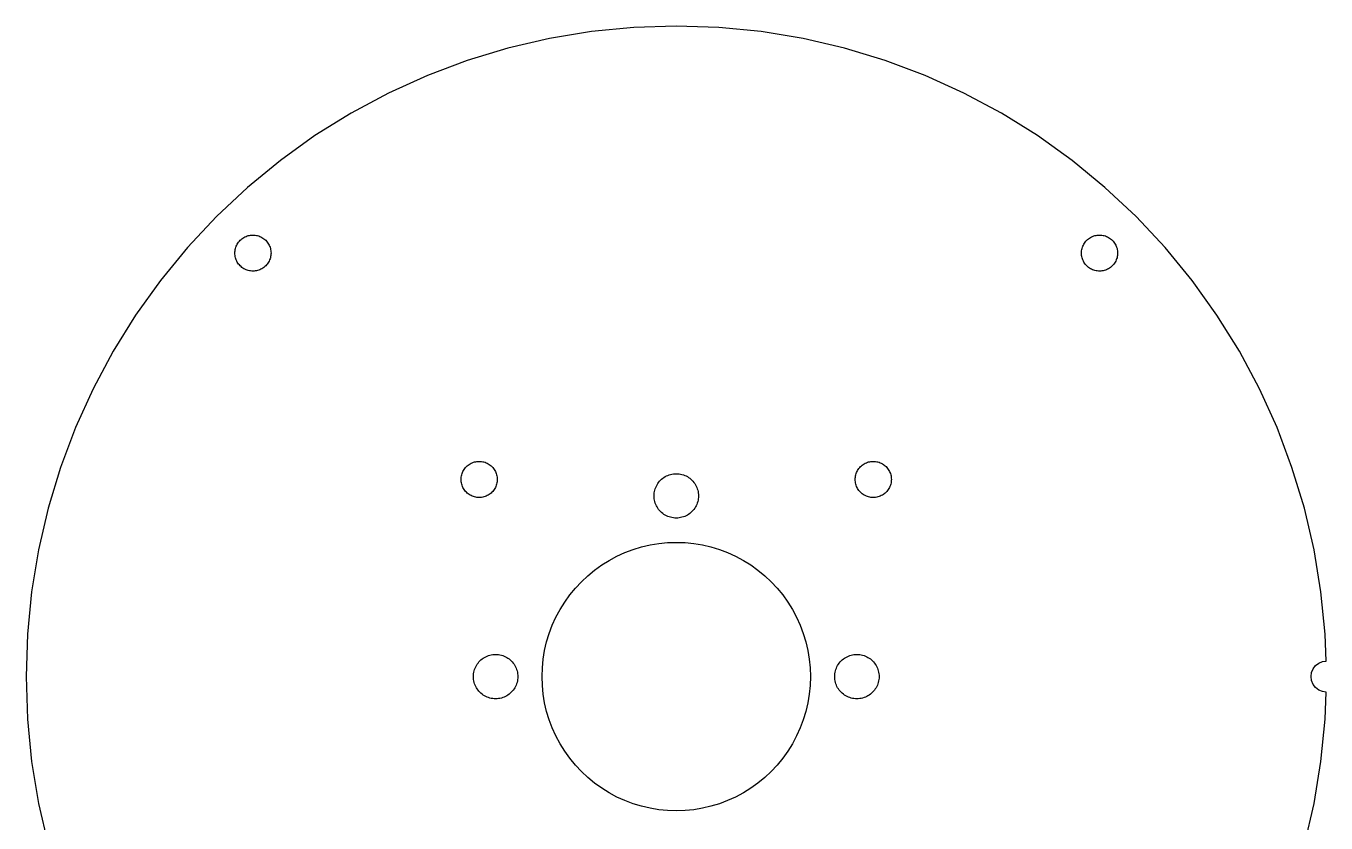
# Model space of a CAD drawing. Header units: metres. Extents: x -63 to 63, y -63 to 63.
# Drawn here: x -63 to 63, y -14.2 to 63 of the extents above; entities that cross this region are included whole.
import ezdxf

# ---------------------------------------------------------------- set-up
doc = ezdxf.new("R2010")
doc.units = ezdxf.units.M

msp = doc.modelspace()

# ---------------------------------------------------------------- linework, layer by layer
for p, q in [((0, 63), (-4.12039, 62.8651)), ((4.12039, 62.8651), (0, 63)), ((-12.2907, 61.7895), (-16.3056, 60.8533)), ((-8.22314, 62.461), (-12.2907, 61.7895)), ((-4.12039, 62.8651), (-8.22314, 62.461)), ((8.22314, 62.461), (4.12039, 62.8651)), ((12.2907, 61.7895), (8.22314, 62.461)), ((16.3056, 60.8533), (12.2907, 61.7895)), ((-16.3056, 60.8533), (-20.2507, 59.6566)), ((20.2507, 59.6566), (16.3056, 60.8533)), ((-20.2507, 59.6566), (-24.1091, 58.2044)), ((24.1091, 58.2044), (20.2507, 59.6566)), ((-24.1091, 58.2044), (-27.8642, 56.503)), ((27.8642, 56.503), (24.1091, 58.2044)), ((-27.8642, 56.503), (-31.5, 54.5596)), ((31.5, 54.5596), (27.8642, 56.503)), ((-31.5, 54.5596), (-35.0009, 52.3826)), ((35.0009, 52.3826), (31.5, 54.5596)), ((-35.0009, 52.3826), (-38.352, 49.9812)), ((38.352, 49.9812), (35.0009, 52.3826)), ((-38.352, 49.9812), (-41.5388, 47.3659)), ((41.5388, 47.3659), (38.352, 49.9812)), ((-41.5388, 47.3659), (-44.5477, 44.5477)), ((44.5477, 44.5477), (41.5388, 47.3659)), ((-44.5477, 44.5477), (-47.3659, 41.5388)), ((47.3659, 41.5388), (44.5477, 44.5477)), ((-42.7026, 41.4651), (-42.6693, 41.5747)), ((-42.6693, 41.5747), (-42.629, 41.6819)), ((-42.629, 41.6819), (-42.5817, 41.7862)), ((-42.5817, 41.7862), (-42.5277, 41.8872)), ((-42.5277, 41.8872), (-42.4673, 41.9844)), ((-42.4673, 41.9844), (-42.4006, 42.0775)), ((-42.4006, 42.0775), (-42.3279, 42.166)), ((-42.3279, 42.166), (-42.2496, 42.2496)), ((-42.2496, 42.2496), (-42.166, 42.3279)), ((-42.166, 42.3279), (-42.0775, 42.4006)), ((-42.0775, 42.4006), (-41.9844, 42.4673)), ((-41.9844, 42.4673), (-41.8872, 42.5277)), ((-41.8872, 42.5277), (-41.7862, 42.5817)), ((-41.7862, 42.5817), (-41.6819, 42.629)), ((-41.6819, 42.629), (-41.5747, 42.6693)), ((-41.5747, 42.6693), (-41.4651, 42.7026)), ((-41.4651, 42.7026), (-41.3536, 42.7286)), ((-41.3536, 42.7286), (-41.2406, 42.7472)), ((-41.2406, 42.7472), (-41.1266, 42.7584)), ((-41.1266, 42.7584), (-41.0122, 42.7622)), ((-41.0122, 42.7622), (-40.8977, 42.7584)), ((-40.8977, 42.7584), (-40.7838, 42.7472)), ((-40.7838, 42.7472), (-40.6708, 42.7286)), ((-40.6708, 42.7286), (-40.5592, 42.7026)), ((-40.5592, 42.7026), (-40.4497, 42.6693)), ((-40.4497, 42.6693), (-40.3425, 42.629)), ((-40.3425, 42.629), (-40.2382, 42.5817)), ((-40.2382, 42.5817), (-40.1372, 42.5277)), ((-40.1372, 42.5277), (-40.0399, 42.4673)), ((-40.0399, 42.4673), (-39.9469, 42.4006)), ((-39.9469, 42.4006), (-39.8583, 42.3279)), ((-39.8583, 42.3279), (-39.7747, 42.2496)), ((-39.7747, 42.2496), (-39.6965, 42.166)), ((-39.6965, 42.166), (-39.6238, 42.0775)), ((-39.6238, 42.0775), (-39.5571, 41.9844)), ((-39.5571, 41.9844), (-39.4966, 41.8872)), ((-39.4966, 41.8872), (-39.4427, 41.7862)), ((-39.4427, 41.7862), (-39.3954, 41.6819)), ((-39.3954, 41.6819), (-39.3551, 41.5747)), ((-39.3551, 41.5747), (-39.3218, 41.4651)), ((39.3218, 41.4651), (39.3551, 41.5747)), ((39.3551, 41.5747), (39.3954, 41.6819)), ((39.3954, 41.6819), (39.4427, 41.7862)), ((39.4427, 41.7862), (39.4966, 41.8872)), ((39.4966, 41.8872), (39.5571, 41.9844)), ((39.5571, 41.9844), (39.6238, 42.0775)), ((39.6238, 42.0775), (39.6965, 42.166)), ((39.6965, 42.166), (39.7747, 42.2496)), ((39.7747, 42.2496), (39.8583, 42.3279)), ((39.8583, 42.3279), (39.9469, 42.4006)), ((39.9469, 42.4006), (40.0399, 42.4673)), ((40.0399, 42.4673), (40.1372, 42.5277)), ((40.1372, 42.5277), (40.2382, 42.5817)), ((40.2382, 42.5817), (40.3425, 42.629)), ((40.3425, 42.629), (40.4497, 42.6693)), ((40.4497, 42.6693), (40.5592, 42.7026)), ((40.5592, 42.7026), (40.6708, 42.7286)), ((40.6708, 42.7286), (40.7838, 42.7472)), ((40.7838, 42.7472), (40.8977, 42.7584)), ((40.8977, 42.7584), (41.0122, 42.7622)), ((41.0122, 42.7622), (41.1266, 42.7584)), ((41.1266, 42.7584), (41.2406, 42.7472)), ((41.2406, 42.7472), (41.3536, 42.7286)), ((41.3536, 42.7286), (41.4651, 42.7026)), ((41.4651, 42.7026), (41.5747, 42.6693)), ((41.5747, 42.6693), (41.6819, 42.629)), ((41.6819, 42.629), (41.7862, 42.5817)), ((41.7862, 42.5817), (41.8872, 42.5277)), ((41.8872, 42.5277), (41.9844, 42.4673)), ((41.9844, 42.4673), (42.0775, 42.4006)), ((42.0775, 42.4006), (42.166, 42.3279)), ((42.166, 42.3279), (42.2496, 42.2496)), ((42.2496, 42.2496), (42.3279, 42.166)), ((42.3279, 42.166), (42.4006, 42.0775)), ((42.4006, 42.0775), (42.4673, 41.9844)), ((42.4673, 41.9844), (42.5277, 41.8872)), ((42.5277, 41.8872), (42.5817, 41.7862)), ((42.5817, 41.7862), (42.629, 41.6819)), ((42.629, 41.6819), (42.6693, 41.5747)), ((42.6693, 41.5747), (42.7026, 41.4651)), ((-47.3659, 41.5388), (-49.9812, 38.352)), ((-42.7622, 41.0122), (-42.7584, 41.1266)), ((-42.7584, 40.8977), (-42.7622, 41.0122)), ((-42.7584, 41.1266), (-42.7472, 41.2406)), ((-42.7472, 40.7838), (-42.7584, 40.8977)), ((-42.7472, 41.2406), (-42.7286, 41.3536)), ((-42.7286, 40.6708), (-42.7472, 40.7838)), ((-42.7286, 41.3536), (-42.7026, 41.4651)), ((-42.7026, 40.5592), (-42.7286, 40.6708)), ((-42.6693, 40.4497), (-42.7026, 40.5592)), ((-42.629, 40.3425), (-42.6693, 40.4497)), ((-42.5817, 40.2382), (-42.629, 40.3425)), ((-39.3954, 40.3425), (-39.4427, 40.2382)), ((-39.3551, 40.4497), (-39.3954, 40.3425)), ((-39.3218, 40.5592), (-39.3551, 40.4497)), ((-39.3218, 41.4651), (-39.2958, 41.3536)), ((-39.2958, 40.6708), (-39.3218, 40.5592)), ((-39.2958, 41.3536), (-39.2772, 41.2406)), ((-39.2772, 40.7838), (-39.2958, 40.6708)), ((-39.2772, 41.2406), (-39.2659, 41.1266)), ((-39.2659, 40.8977), (-39.2772, 40.7838)), ((-39.2659, 41.1266), (-39.2622, 41.0122)), ((-39.2622, 41.0122), (-39.2659, 40.8977)), ((39.2622, 41.0122), (39.2659, 41.1266)), ((39.2659, 40.8977), (39.2622, 41.0122)), ((39.2659, 41.1266), (39.2772, 41.2406)), ((39.2772, 40.7838), (39.2659, 40.8977)), ((39.2772, 41.2406), (39.2958, 41.3536)), ((39.2958, 40.6708), (39.2772, 40.7838)), ((39.2958, 41.3536), (39.3218, 41.4651)), ((39.3218, 40.5592), (39.2958, 40.6708)), ((39.3551, 40.4497), (39.3218, 40.5592)), ((39.3954, 40.3425), (39.3551, 40.4497)), ((39.4427, 40.2382), (39.3954, 40.3425)), ((42.629, 40.3425), (42.5817, 40.2382)), ((42.6693, 40.4497), (42.629, 40.3425)), ((42.7026, 40.5592), (42.6693, 40.4497)), ((42.7026, 41.4651), (42.7286, 41.3536)), ((42.7286, 40.6708), (42.7026, 40.5592)), ((42.7286, 41.3536), (42.7472, 41.2406)), ((42.7472, 40.7838), (42.7286, 40.6708)), ((42.7472, 41.2406), (42.7584, 41.1266)), ((42.7584, 40.8977), (42.7472, 40.7838)), ((42.7584, 41.1266), (42.7622, 41.0122)), ((42.7622, 41.0122), (42.7584, 40.8977)), ((49.9812, 38.352), (47.3659, 41.5388)), ((-42.5277, 40.1372), (-42.5817, 40.2382)), ((-42.4673, 40.0399), (-42.5277, 40.1372)), ((-42.4006, 39.9469), (-42.4673, 40.0399)), ((-42.3279, 39.8583), (-42.4006, 39.9469)), ((-42.2496, 39.7747), (-42.3279, 39.8583)), ((-42.166, 39.6965), (-42.2496, 39.7747)), ((-42.0775, 39.6238), (-42.166, 39.6965)), ((-41.9844, 39.5571), (-42.0775, 39.6238)), ((-41.8872, 39.4966), (-41.9844, 39.5571)), ((-41.7862, 39.4427), (-41.8872, 39.4966)), ((-41.6819, 39.3954), (-41.7862, 39.4427)), ((-41.5747, 39.3551), (-41.6819, 39.3954)), ((-41.4651, 39.3218), (-41.5747, 39.3551)), ((-41.3536, 39.2958), (-41.4651, 39.3218)), ((-41.2406, 39.2772), (-41.3536, 39.2958)), ((-41.1266, 39.2659), (-41.2406, 39.2772)), ((-41.0122, 39.2622), (-41.1266, 39.2659)), ((-40.8977, 39.2659), (-41.0122, 39.2622)), ((-40.7838, 39.2772), (-40.8977, 39.2659)), ((-40.6708, 39.2958), (-40.7838, 39.2772)), ((-40.5592, 39.3218), (-40.6708, 39.2958)), ((-40.4497, 39.3551), (-40.5592, 39.3218)), ((-40.3425, 39.3954), (-40.4497, 39.3551)), ((-40.2382, 39.4427), (-40.3425, 39.3954)), ((-40.1372, 39.4966), (-40.2382, 39.4427)), ((-40.0399, 39.5571), (-40.1372, 39.4966)), ((-39.9469, 39.6238), (-40.0399, 39.5571)), ((-39.8583, 39.6965), (-39.9469, 39.6238)), ((-39.7747, 39.7747), (-39.8583, 39.6965)), ((-39.6965, 39.8583), (-39.7747, 39.7747)), ((-39.6238, 39.9469), (-39.6965, 39.8583)), ((-39.5571, 40.0399), (-39.6238, 39.9469)), ((-39.4966, 40.1372), (-39.5571, 40.0399)), ((-39.4427, 40.2382), (-39.4966, 40.1372)), ((39.4966, 40.1372), (39.4427, 40.2382)), ((39.5571, 40.0399), (39.4966, 40.1372)), ((39.6238, 39.9469), (39.5571, 40.0399)), ((39.6965, 39.8583), (39.6238, 39.9469)), ((39.7747, 39.7747), (39.6965, 39.8583)), ((39.8583, 39.6965), (39.7747, 39.7747)), ((39.9469, 39.6238), (39.8583, 39.6965)), ((40.0399, 39.5571), (39.9469, 39.6238)), ((40.1372, 39.4966), (40.0399, 39.5571)), ((40.2382, 39.4427), (40.1372, 39.4966)), ((40.3425, 39.3954), (40.2382, 39.4427)), ((40.4497, 39.3551), (40.3425, 39.3954)), ((40.5592, 39.3218), (40.4497, 39.3551)), ((40.6708, 39.2958), (40.5592, 39.3218)), ((40.7838, 39.2772), (40.6708, 39.2958)), ((40.8977, 39.2659), (40.7838, 39.2772)), ((41.0122, 39.2622), (40.8977, 39.2659)), ((41.1266, 39.2659), (41.0122, 39.2622)), ((41.2406, 39.2772), (41.1266, 39.2659)), ((41.3536, 39.2958), (41.2406, 39.2772)), ((41.4651, 39.3218), (41.3536, 39.2958)), ((41.5747, 39.3551), (41.4651, 39.3218)), ((41.6819, 39.3954), (41.5747, 39.3551)), ((41.7862, 39.4427), (41.6819, 39.3954)), ((41.8872, 39.4966), (41.7862, 39.4427)), ((41.9844, 39.5571), (41.8872, 39.4966)), ((42.0775, 39.6238), (41.9844, 39.5571)), ((42.166, 39.6965), (42.0775, 39.6238)), ((42.2496, 39.7747), (42.166, 39.6965)), ((42.3279, 39.8583), (42.2496, 39.7747)), ((42.4006, 39.9469), (42.3279, 39.8583)), ((42.4673, 40.0399), (42.4006, 39.9469)), ((42.5277, 40.1372), (42.4673, 40.0399)), ((42.5817, 40.2382), (42.5277, 40.1372)), ((-49.9812, 38.352), (-52.3826, 35.0009)), ((52.3826, 35.0009), (49.9812, 38.352)), ((-52.3826, 35.0009), (-54.5596, 31.5)), ((54.5596, 31.5), (52.3826, 35.0009)), ((-54.5596, 31.5), (-56.503, 27.8642)), ((56.503, 27.8642), (54.5596, 31.5)), ((-56.503, 27.8642), (-58.2044, 24.1091)), ((58.2044, 24.1091), (56.503, 27.8642)), ((-58.2044, 24.1091), (-59.6566, 20.2507)), ((59.6566, 20.2507), (58.2044, 24.1091)), ((-59.6566, 20.2507), (-60.8533, 16.3056)), ((-20.547, 20.0641), (-20.4802, 20.1572)), ((-20.4802, 20.1572), (-20.4076, 20.2457)), ((-20.4076, 20.2457), (-20.3293, 20.3293)), ((-20.3293, 20.3293), (-20.2457, 20.4076)), ((-20.2457, 20.4076), (-20.1572, 20.4802)), ((-20.1572, 20.4802), (-20.0641, 20.547)), ((-20.0641, 20.547), (-19.9669, 20.6074)), ((-19.9669, 20.6074), (-19.8659, 20.6614)), ((-19.8659, 20.6614), (-19.7616, 20.7087)), ((-19.7616, 20.7087), (-19.6544, 20.749)), ((-19.6544, 20.749), (-19.5448, 20.7822)), ((-19.5448, 20.7822), (-19.4333, 20.8082)), ((-19.4333, 20.8082), (-19.3203, 20.8269)), ((-19.3203, 20.8269), (-19.2063, 20.8381)), ((-19.2063, 20.8381), (-19.0919, 20.8419)), ((-19.0919, 20.8419), (-18.9774, 20.8381)), ((-18.9774, 20.8381), (-18.8634, 20.8269)), ((-18.8634, 20.8269), (-18.7505, 20.8082)), ((-18.7505, 20.8082), (-18.6389, 20.7822)), ((-18.6389, 20.7822), (-18.5294, 20.749)), ((-18.5294, 20.749), (-18.4222, 20.7087)), ((-18.4222, 20.7087), (-18.3179, 20.6614)), ((-18.3179, 20.6614), (-18.2169, 20.6074)), ((-18.2169, 20.6074), (-18.1196, 20.547)), ((-18.1196, 20.547), (-18.0266, 20.4802)), ((-18.0266, 20.4802), (-17.938, 20.4076)), ((-17.938, 20.4076), (-17.8544, 20.3293)), ((-17.8544, 20.3293), (-17.7762, 20.2457)), ((-17.7762, 20.2457), (-17.7035, 20.1572)), ((-17.7035, 20.1572), (-17.6368, 20.0641)), ((17.6368, 20.0641), (17.7035, 20.1572)), ((17.7035, 20.1572), (17.7762, 20.2457)), ((17.7762, 20.2457), (17.8544, 20.3293)), ((17.8544, 20.3293), (17.938, 20.4076)), ((17.938, 20.4076), (18.0266, 20.4802)), ((18.0266, 20.4802), (18.1196, 20.547)), ((18.1196, 20.547), (18.2169, 20.6074)), ((18.2169, 20.6074), (18.3179, 20.6614)), ((18.3179, 20.6614), (18.4222, 20.7087)), ((18.4222, 20.7087), (18.5294, 20.749)), ((18.5294, 20.749), (18.6389, 20.7822)), ((18.6389, 20.7822), (18.7505, 20.8082)), ((18.7505, 20.8082), (18.8634, 20.8269)), ((18.8634, 20.8269), (18.9774, 20.8381)), ((18.9774, 20.8381), (19.0919, 20.8419)), ((19.0919, 20.8419), (19.2063, 20.8381)), ((19.2063, 20.8381), (19.3203, 20.8269)), ((19.3203, 20.8269), (19.4333, 20.8082)), ((19.4333, 20.8082), (19.5448, 20.7822)), ((19.5448, 20.7822), (19.6544, 20.749)), ((19.6544, 20.749), (19.7616, 20.7087)), ((19.7616, 20.7087), (19.8659, 20.6614)), ((19.8659, 20.6614), (19.9669, 20.6074)), ((19.9669, 20.6074), (20.0641, 20.547)), ((20.0641, 20.547), (20.1572, 20.4802)), ((20.1572, 20.4802), (20.2457, 20.4076)), ((20.2457, 20.4076), (20.3293, 20.3293)), ((20.3293, 20.3293), (20.4076, 20.2457)), ((20.4076, 20.2457), (20.4802, 20.1572)), ((20.4802, 20.1572), (20.547, 20.0641)), ((60.8533, 16.3056), (59.6566, 20.2507)), ((-20.8419, 19.0919), (-20.8381, 19.2063)), ((-20.8381, 18.9774), (-20.8419, 19.0919)), ((-20.8381, 19.2063), (-20.8269, 19.3203)), ((-20.8269, 18.8634), (-20.8381, 18.9774)), ((-20.8269, 19.3203), (-20.8082, 19.4333)), ((-20.8082, 19.4333), (-20.7822, 19.5448)), ((-20.7822, 19.5448), (-20.749, 19.6544)), ((-20.749, 19.6544), (-20.7087, 19.7616)), ((-20.7087, 19.7616), (-20.6614, 19.8659)), ((-20.6614, 19.8659), (-20.6074, 19.9669)), ((-20.6074, 19.9669), (-20.547, 20.0641)), ((-17.6368, 20.0641), (-17.5763, 19.9669)), ((-17.5763, 19.9669), (-17.5224, 19.8659)), ((-17.5224, 19.8659), (-17.4751, 19.7616)), ((-17.4751, 19.7616), (-17.4348, 19.6544)), ((-17.4348, 19.6544), (-17.4015, 19.5448)), ((-17.4015, 19.5448), (-17.3755, 19.4333)), ((-17.3755, 19.4333), (-17.3568, 19.3203)), ((-17.3568, 19.3203), (-17.3456, 19.2063)), ((-17.3456, 18.9774), (-17.3568, 18.8634)), ((-17.3456, 19.2063), (-17.3419, 19.0919)), ((-17.3419, 19.0919), (-17.3456, 18.9774)), ((-1.7057, 18.8088), (-1.61646, 18.9176)), ((-1.61646, 18.9176), (-1.52028, 19.0203)), ((-1.52028, 19.0203), (-1.41759, 19.1165)), ((-1.41759, 19.1165), (-1.30882, 19.2057)), ((-1.30882, 19.2057), (-1.19447, 19.2877)), ((-1.19447, 19.2877), (-1.075, 19.362)), ((-1.075, 19.362), (-0.950912, 19.4283)), ((-0.950912, 19.4283), (-0.822769, 19.4863)), ((-0.822769, 19.4863), (-0.691086, 19.5359)), ((-0.691086, 19.5359), (-0.556458, 19.5767)), ((-0.556458, 19.5767), (-0.419434, 19.6087)), ((-0.419434, 19.6087), (-0.280624, 19.6316)), ((-0.280624, 19.6316), (-0.14061, 19.6454)), ((-0.14061, 19.6454), (0, 19.65)), ((0, 19.65), (0.14061, 19.6454)), ((0.14061, 19.6454), (0.280624, 19.6316)), ((0.280624, 19.6316), (0.419434, 19.6087)), ((0.419434, 19.6087), (0.556458, 19.5767)), ((0.556458, 19.5767), (0.691086, 19.5359)), ((0.691086, 19.5359), (0.822769, 19.4863)), ((0.822769, 19.4863), (0.950912, 19.4283)), ((0.950912, 19.4283), (1.075, 19.362)), ((1.075, 19.362), (1.19447, 19.2877)), ((1.19447, 19.2877), (1.30882, 19.2057)), ((1.30882, 19.2057), (1.41759, 19.1165)), ((1.41759, 19.1165), (1.52028, 19.0203)), ((1.52028, 19.0203), (1.61646, 18.9176)), ((1.61646, 18.9176), (1.7057, 18.8088)), ((17.3419, 19.0919), (17.3456, 19.2063)), ((17.3456, 18.9774), (17.3419, 19.0919)), ((17.3456, 19.2063), (17.3568, 19.3203)), ((17.3568, 18.8634), (17.3456, 18.9774)), ((17.3568, 19.3203), (17.3755, 19.4333)), ((17.3755, 19.4333), (17.4015, 19.5448)), ((17.4015, 19.5448), (17.4348, 19.6544)), ((17.4348, 19.6544), (17.4751, 19.7616)), ((17.4751, 19.7616), (17.5224, 19.8659)), ((17.5224, 19.8659), (17.5763, 19.9669)), ((17.5763, 19.9669), (17.6368, 20.0641)), ((20.547, 20.0641), (20.6074, 19.9669)), ((20.6074, 19.9669), (20.6614, 19.8659)), ((20.6614, 19.8659), (20.7087, 19.7616)), ((20.7087, 19.7616), (20.749, 19.6544)), ((20.749, 19.6544), (20.7822, 19.5448)), ((20.7822, 19.5448), (20.8082, 19.4333)), ((20.8082, 19.4333), (20.8269, 19.3203)), ((20.8269, 19.3203), (20.8381, 19.2063)), ((20.8381, 18.9774), (20.8269, 18.8634)), ((20.8381, 19.2063), (20.8419, 19.0919)), ((20.8419, 19.0919), (20.8381, 18.9774)), ((-20.8082, 18.7505), (-20.8269, 18.8634)), ((-20.7822, 18.6389), (-20.8082, 18.7505)), ((-20.749, 18.5294), (-20.7822, 18.6389)), ((-20.7087, 18.4222), (-20.749, 18.5294)), ((-20.6614, 18.3179), (-20.7087, 18.4222)), ((-20.6074, 18.2169), (-20.6614, 18.3179)), ((-20.547, 18.1196), (-20.6074, 18.2169)), ((-20.4802, 18.0266), (-20.547, 18.1196)), ((-20.4076, 17.938), (-20.4802, 18.0266)), ((-20.3293, 17.8544), (-20.4076, 17.938)), ((-20.2457, 17.7762), (-20.3293, 17.8544)), ((-20.1572, 17.7035), (-20.2457, 17.7762)), ((-20.0641, 17.6368), (-20.1572, 17.7035)), ((-19.9669, 17.5763), (-20.0641, 17.6368)), ((-18.1196, 17.6368), (-18.2169, 17.5763)), ((-18.0266, 17.7035), (-18.1196, 17.6368)), ((-17.938, 17.7762), (-18.0266, 17.7035)), ((-17.8544, 17.8544), (-17.938, 17.7762)), ((-17.7762, 17.938), (-17.8544, 17.8544)), ((-17.7035, 18.0266), (-17.7762, 17.938)), ((-17.6368, 18.1196), (-17.7035, 18.0266)), ((-17.5763, 18.2169), (-17.6368, 18.1196)), ((-17.5224, 18.3179), (-17.5763, 18.2169)), ((-17.4751, 18.4222), (-17.5224, 18.3179)), ((-17.4348, 18.5294), (-17.4751, 18.4222)), ((-17.4015, 18.6389), (-17.4348, 18.5294)), ((-17.3755, 18.7505), (-17.4015, 18.6389)), ((-17.3568, 18.8634), (-17.3755, 18.7505)), ((-2.14999, 17.5), (-2.14539, 17.6406)), ((-2.14539, 17.6406), (-2.13159, 17.7806)), ((-2.13159, 17.7806), (-2.10867, 17.9194)), ((-2.10867, 17.9194), (-2.07674, 18.0565)), ((-2.07674, 18.0565), (-2.03589, 18.1911)), ((-2.03589, 18.1911), (-1.98633, 18.3228)), ((-1.98633, 18.3228), (-1.92827, 18.4509)), ((-1.92827, 18.4509), (-1.86195, 18.575)), ((-1.86195, 18.575), (-1.78766, 18.6945)), ((-1.78766, 18.6945), (-1.7057, 18.8088)), ((1.7057, 18.8088), (1.78766, 18.6945)), ((1.78766, 18.6945), (1.86195, 18.575)), ((1.86195, 18.575), (1.92827, 18.4509)), ((1.92827, 18.4509), (1.98633, 18.3228)), ((1.98633, 18.3228), (2.03589, 18.1911)), ((2.03589, 18.1911), (2.07674, 18.0565)), ((2.07674, 18.0565), (2.10867, 17.9194)), ((2.10867, 17.9194), (2.13159, 17.7806)), ((2.13159, 17.7806), (2.14539, 17.6406)), ((2.14539, 17.6406), (2.14999, 17.5)), ((17.3755, 18.7505), (17.3568, 18.8634)), ((17.4015, 18.6389), (17.3755, 18.7505)), ((17.4348, 18.5294), (17.4015, 18.6389)), ((17.4751, 18.4222), (17.4348, 18.5294)), ((17.5224, 18.3179), (17.4751, 18.4222)), ((17.5763, 18.2169), (17.5224, 18.3179)), ((17.6368, 18.1196), (17.5763, 18.2169)), ((17.7035, 18.0266), (17.6368, 18.1196)), ((17.7762, 17.938), (17.7035, 18.0266)), ((17.8544, 17.8544), (17.7762, 17.938)), ((17.938, 17.7762), (17.8544, 17.8544)), ((18.0266, 17.7035), (17.938, 17.7762)), ((18.1196, 17.6368), (18.0266, 17.7035)), ((18.2169, 17.5763), (18.1196, 17.6368)), ((20.0641, 17.6368), (19.9669, 17.5763)), ((20.1572, 17.7035), (20.0641, 17.6368)), ((20.2457, 17.7762), (20.1572, 17.7035)), ((20.3293, 17.8544), (20.2457, 17.7762)), ((20.4076, 17.938), (20.3293, 17.8544)), ((20.4802, 18.0266), (20.4076, 17.938)), ((20.547, 18.1196), (20.4802, 18.0266)), ((20.6074, 18.2169), (20.547, 18.1196)), ((20.6614, 18.3179), (20.6074, 18.2169)), ((20.7087, 18.4222), (20.6614, 18.3179)), ((20.749, 18.5294), (20.7087, 18.4222)), ((20.7822, 18.6389), (20.749, 18.5294)), ((20.8082, 18.7505), (20.7822, 18.6389)), ((20.8269, 18.8634), (20.8082, 18.7505)), ((-19.8659, 17.5224), (-19.9669, 17.5763)), ((-19.7616, 17.4751), (-19.8659, 17.5224)), ((-19.6544, 17.4348), (-19.7616, 17.4751)), ((-19.5448, 17.4015), (-19.6544, 17.4348)), ((-19.4333, 17.3755), (-19.5448, 17.4015)), ((-19.3203, 17.3568), (-19.4333, 17.3755)), ((-19.2063, 17.3456), (-19.3203, 17.3568)), ((-19.0919, 17.3419), (-19.2063, 17.3456)), ((-18.9774, 17.3456), (-19.0919, 17.3419)), ((-18.8634, 17.3568), (-18.9774, 17.3456)), ((-18.7505, 17.3755), (-18.8634, 17.3568)), ((-18.6389, 17.4015), (-18.7505, 17.3755)), ((-18.5294, 17.4348), (-18.6389, 17.4015)), ((-18.4222, 17.4751), (-18.5294, 17.4348)), ((-18.3179, 17.5224), (-18.4222, 17.4751)), ((-18.2169, 17.5763), (-18.3179, 17.5224)), ((-2.14539, 17.3594), (-2.14999, 17.5)), ((-2.13159, 17.2194), (-2.14539, 17.3594)), ((-2.10867, 17.0806), (-2.13159, 17.2194)), ((-2.07674, 16.9435), (-2.10867, 17.0806)), ((-2.03589, 16.8089), (-2.07674, 16.9435)), ((-1.98633, 16.6772), (-2.03589, 16.8089)), ((-1.92827, 16.5491), (-1.98633, 16.6772)), ((-1.86195, 16.425), (-1.92827, 16.5491)), ((-1.78766, 16.3055), (-1.86195, 16.425)), ((1.86195, 16.425), (1.78766, 16.3055)), ((1.92827, 16.5491), (1.86195, 16.425)), ((1.98633, 16.6772), (1.92827, 16.5491)), ((2.03589, 16.8089), (1.98633, 16.6772)), ((2.07674, 16.9435), (2.03589, 16.8089)), ((2.10867, 17.0806), (2.07674, 16.9435)), ((2.13159, 17.2194), (2.10867, 17.0806)), ((2.14539, 17.3594), (2.13159, 17.2194)), ((2.14999, 17.5), (2.14539, 17.3594)), ((18.3179, 17.5224), (18.2169, 17.5763)), ((18.4222, 17.4751), (18.3179, 17.5224)), ((18.5294, 17.4348), (18.4222, 17.4751)), ((18.6389, 17.4015), (18.5294, 17.4348)), ((18.7505, 17.3755), (18.6389, 17.4015)), ((18.8634, 17.3568), (18.7505, 17.3755)), ((18.9774, 17.3456), (18.8634, 17.3568)), ((19.0919, 17.3419), (18.9774, 17.3456)), ((19.2063, 17.3456), (19.0919, 17.3419)), ((19.3203, 17.3568), (19.2063, 17.3456)), ((19.4333, 17.3755), (19.3203, 17.3568)), ((19.5448, 17.4015), (19.4333, 17.3755)), ((19.6544, 17.4348), (19.5448, 17.4015)), ((19.7616, 17.4751), (19.6544, 17.4348)), ((19.8659, 17.5224), (19.7616, 17.4751)), ((19.9669, 17.5763), (19.8659, 17.5224)), ((-60.8533, 16.3056), (-61.7895, 12.2907)), ((-1.7057, 16.1912), (-1.78766, 16.3055)), ((-1.61646, 16.0824), (-1.7057, 16.1912)), ((-1.52028, 15.9797), (-1.61646, 16.0824)), ((-1.41759, 15.8835), (-1.52028, 15.9797)), ((-1.30882, 15.7943), (-1.41759, 15.8835)), ((-1.19447, 15.7123), (-1.30882, 15.7943)), ((-1.075, 15.638), (-1.19447, 15.7123)), ((-0.950912, 15.5717), (-1.075, 15.638)), ((-0.822769, 15.5137), (-0.950912, 15.5717)), ((-0.691086, 15.4641), (-0.822769, 15.5137)), ((-0.556458, 15.4232), (-0.691086, 15.4641)), ((-0.419434, 15.3913), (-0.556458, 15.4232)), ((-0.280624, 15.3684), (-0.419434, 15.3913)), ((-0.14061, 15.3546), (-0.280624, 15.3684)), ((0, 15.35), (-0.14061, 15.3546)), ((0.14061, 15.3546), (0, 15.35)), ((0.280624, 15.3684), (0.14061, 15.3546)), ((0.419434, 15.3913), (0.280624, 15.3684)), ((0.556458, 15.4232), (0.419434, 15.3913)), ((0.691086, 15.4641), (0.556458, 15.4232)), ((0.822769, 15.5137), (0.691086, 15.4641)), ((0.950912, 15.5717), (0.822769, 15.5137)), ((1.075, 15.638), (0.950912, 15.5717)), ((1.19447, 15.7123), (1.075, 15.638)), ((1.30882, 15.7943), (1.19447, 15.7123)), ((1.41759, 15.8835), (1.30882, 15.7943)), ((1.52028, 15.9797), (1.41759, 15.8835)), ((1.61646, 16.0824), (1.52028, 15.9797)), ((1.7057, 16.1912), (1.61646, 16.0824)), ((1.78766, 16.3055), (1.7057, 16.1912)), ((61.7895, 12.2907), (60.8533, 16.3056)), ((-3.36464, 12.557), (-2.53616, 12.7502)), ((-2.53616, 12.7502), (-1.69684, 12.8888)), ((-1.69684, 12.8888), (-0.850235, 12.9722)), ((-0.850235, 12.9722), (0, 13)), ((0, 13), (0.850235, 12.9722)), ((0.850235, 12.9722), (1.69684, 12.8888)), ((1.69684, 12.8888), (2.53616, 12.7502)), ((2.53616, 12.7502), (3.36464, 12.557)), ((-61.7895, 12.2907), (-62.461, 8.22314)), ((-6.5, 11.2583), (-5.74974, 11.6593)), ((-5.74974, 11.6593), (-4.97488, 12.0104)), ((-4.97488, 12.0104), (-4.17871, 12.3101)), ((-4.17871, 12.3101), (-3.36464, 12.557)), ((3.36464, 12.557), (4.17871, 12.3101)), ((4.17871, 12.3101), (4.97488, 12.0104)), ((4.97488, 12.0104), (5.74974, 11.6593)), ((5.74974, 11.6593), (6.5, 11.2583)), ((62.461, 8.22314), (61.7895, 12.2907)), ((-8.57149, 9.77391), (-7.91389, 10.3136)), ((-7.91389, 10.3136), (-7.22241, 10.8091)), ((-7.22241, 10.8091), (-6.5, 11.2583)), ((6.5, 11.2583), (7.22241, 10.8091)), ((7.22241, 10.8091), (7.91389, 10.3136)), ((7.91389, 10.3136), (8.57149, 9.77391)), ((-9.77391, 8.57149), (-9.19238, 9.19238)), ((-9.19238, 9.19238), (-8.57149, 9.77391)), ((8.57149, 9.77391), (9.19238, 9.19238)), ((9.19238, 9.19238), (9.77391, 8.57149)), ((-62.461, 8.22314), (-62.8651, 4.12039)), ((-10.8091, 7.22241), (-10.3136, 7.91389)), ((-10.3136, 7.91389), (-9.77391, 8.57149)), ((9.77391, 8.57149), (10.3136, 7.91389)), ((10.3136, 7.91389), (10.8091, 7.22241)), ((62.8651, 4.12039), (62.461, 8.22314)), ((-11.6593, 5.74974), (-11.2583, 6.5)), ((-11.2583, 6.5), (-10.8091, 7.22241)), ((10.8091, 7.22241), (11.2583, 6.5)), ((11.2583, 6.5), (11.6593, 5.74974)), ((-12.0104, 4.97488), (-11.6593, 5.74974)), ((11.6593, 5.74974), (12.0104, 4.97488)), ((-62.8651, 4.12039), (-63, 0)), ((-12.557, 3.36464), (-12.3101, 4.17871)), ((-12.3101, 4.17871), (-12.0104, 4.97488)), ((12.0104, 4.97488), (12.3101, 4.17871)), ((12.3101, 4.17871), (12.557, 3.36464)), ((62.9511, 1.49356), (62.8651, 4.12039)), ((-12.8888, 1.69684), (-12.7502, 2.53616)), ((-12.7502, 2.53616), (-12.557, 3.36464)), ((12.557, 3.36464), (12.7502, 2.53616)), ((12.7502, 2.53616), (12.8888, 1.69684)), ((-19.2877, 1.19447), (-19.2057, 1.30882)), ((-19.2057, 1.30882), (-19.1165, 1.41759)), ((-19.1165, 1.41759), (-19.0203, 1.52028)), ((-19.0203, 1.52028), (-18.9176, 1.61646)), ((-18.9176, 1.61646), (-18.8088, 1.7057)), ((-18.8088, 1.7057), (-18.6945, 1.78766)), ((-18.6945, 1.78766), (-18.575, 1.86195)), ((-18.575, 1.86195), (-18.4509, 1.92827)), ((-18.4509, 1.92827), (-18.3228, 1.98633)), ((-18.3228, 1.98633), (-18.1911, 2.03589)), ((-18.1911, 2.03589), (-18.0565, 2.07674)), ((-18.0565, 2.07674), (-17.9194, 2.10867)), ((-17.9194, 2.10867), (-17.7806, 2.13159)), ((-17.7806, 2.13159), (-17.6406, 2.14539)), ((-17.6406, 2.14539), (-17.5, 2.14999)), ((-17.5, 2.14999), (-17.3594, 2.14539)), ((-17.3594, 2.14539), (-17.2194, 2.13159)), ((-17.2194, 2.13159), (-17.0806, 2.10867)), ((-17.0806, 2.10867), (-16.9435, 2.07674)), ((-16.9435, 2.07674), (-16.8089, 2.03589)), ((-16.8089, 2.03589), (-16.6772, 1.98633)), ((-16.6772, 1.98633), (-16.5491, 1.92827)), ((-16.5491, 1.92827), (-16.425, 1.86195)), ((-16.425, 1.86195), (-16.3055, 1.78766)), ((-16.3055, 1.78766), (-16.1912, 1.7057)), ((-16.1912, 1.7057), (-16.0824, 1.61646)), ((-16.0824, 1.61646), (-15.9797, 1.52028)), ((-15.9797, 1.52028), (-15.8835, 1.41759)), ((-15.8835, 1.41759), (-15.7943, 1.30882)), ((-15.7943, 1.30882), (-15.7123, 1.19447)), ((-12.9722, 0.850235), (-12.8888, 1.69684)), ((12.8888, 1.69684), (12.9722, 0.850235)), ((15.7123, 1.19447), (15.7943, 1.30882)), ((15.7943, 1.30882), (15.8835, 1.41759)), ((15.8835, 1.41759), (15.9797, 1.52028)), ((15.9797, 1.52028), (16.0824, 1.61646)), ((16.0824, 1.61646), (16.1912, 1.7057)), ((16.1912, 1.7057), (16.3055, 1.78766)), ((16.3055, 1.78766), (16.425, 1.86195)), ((16.425, 1.86195), (16.5491, 1.92827)), ((16.5491, 1.92827), (16.6772, 1.98633)), ((16.6772, 1.98633), (16.8089, 2.03589)), ((16.8089, 2.03589), (16.9435, 2.07674)), ((16.9435, 2.07674), (17.0806, 2.10867)), ((17.0806, 2.10867), (17.2194, 2.13159)), ((17.2194, 2.13159), (17.3594, 2.14539)), ((17.3594, 2.14539), (17.5, 2.14999)), ((17.5, 2.14999), (17.6406, 2.14539)), ((17.6406, 2.14539), (17.7806, 2.13159)), ((17.7806, 2.13159), (17.9194, 2.10867)), ((17.9194, 2.10867), (18.0565, 2.07674)), ((18.0565, 2.07674), (18.1911, 2.03589)), ((18.1911, 2.03589), (18.3228, 1.98633)), ((18.3228, 1.98633), (18.4509, 1.92827)), ((18.4509, 1.92827), (18.575, 1.86195)), ((18.575, 1.86195), (18.6945, 1.78766)), ((18.6945, 1.78766), (18.8088, 1.7057)), ((18.8088, 1.7057), (18.9176, 1.61646)), ((18.9176, 1.61646), (19.0203, 1.52028)), ((19.0203, 1.52028), (19.1165, 1.41759)), ((19.1165, 1.41759), (19.2057, 1.30882)), ((19.2057, 1.30882), (19.2877, 1.19447)), ((61.9393, 1.06065), (62.25, 1.29903)), ((62.25, 1.29903), (62.6118, 1.44888)), ((62.6118, 1.44888), (62.9511, 1.49356)), ((-63, 0), (-62.8651, -4.12039)), ((-19.65, 0), (-19.6454, 0.14061)), ((-19.6454, -0.14061), (-19.65, 0)), ((-19.6454, 0.14061), (-19.6316, 0.280624)), ((-19.6316, 0.280624), (-19.6087, 0.419434)), ((-19.6087, 0.419434), (-19.5767, 0.556458)), ((-19.5767, 0.556458), (-19.5359, 0.691086)), ((-19.5359, 0.691086), (-19.4863, 0.822769)), ((-19.4863, 0.822769), (-19.4283, 0.950912)), ((-19.4283, 0.950912), (-19.362, 1.075)), ((-19.362, 1.075), (-19.2877, 1.19447)), ((-15.7123, 1.19447), (-15.638, 1.075)), ((-15.638, 1.075), (-15.5717, 0.950912)), ((-15.5717, 0.950912), (-15.5137, 0.822769)), ((-15.5137, 0.822769), (-15.4641, 0.691086)), ((-15.4641, 0.691086), (-15.4232, 0.556458)), ((-15.4232, 0.556458), (-15.3913, 0.419434)), ((-15.3913, 0.419434), (-15.3684, 0.280624)), ((-15.3684, 0.280624), (-15.3546, 0.14061)), ((-15.3546, 0.14061), (-15.35, 0)), ((-15.35, 0), (-15.3546, -0.14061)), ((-13, 0), (-12.9722, 0.850235)), ((-12.9722, -0.850235), (-13, 0)), ((12.9722, 0.850235), (13, 0)), ((13, 0), (12.9722, -0.850235)), ((15.35, 0), (15.3546, 0.14061)), ((15.3546, -0.14061), (15.35, 0)), ((15.3546, 0.14061), (15.3684, 0.280624)), ((15.3684, 0.280624), (15.3913, 0.419434)), ((15.3913, 0.419434), (15.4232, 0.556458)), ((15.4232, 0.556458), (15.4641, 0.691086)), ((15.4641, 0.691086), (15.5137, 0.822769)), ((15.5137, 0.822769), (15.5717, 0.950912)), ((15.5717, 0.950912), (15.638, 1.075)), ((15.638, 1.075), (15.7123, 1.19447)), ((19.2877, 1.19447), (19.362, 1.075)), ((19.362, 1.075), (19.4283, 0.950912)), ((19.4283, 0.950912), (19.4863, 0.822769)), ((19.4863, 0.822769), (19.5359, 0.691086)), ((19.5359, 0.691086), (19.5767, 0.556458)), ((19.5767, 0.556458), (19.6087, 0.419434)), ((19.6087, 0.419434), (19.6316, 0.280624)), ((19.6316, 0.280624), (19.6454, 0.14061)), ((19.6454, 0.14061), (19.65, 0)), ((19.65, 0), (19.6454, -0.14061)), ((61.5, 0), (61.5511, 0.388214)), ((61.5511, -0.388214), (61.5, 0)), ((61.5511, 0.388214), (61.701, 0.75)), ((61.701, 0.75), (61.9393, 1.06065)), ((-19.6316, -0.280624), (-19.6454, -0.14061)), ((-19.6087, -0.419434), (-19.6316, -0.280624)), ((-19.5767, -0.556458), (-19.6087, -0.419434)), ((-19.5359, -0.691086), (-19.5767, -0.556458)), ((-19.4863, -0.822769), (-19.5359, -0.691086)), ((-19.4283, -0.950912), (-19.4863, -0.822769)), ((-19.362, -1.075), (-19.4283, -0.950912)), ((-19.2877, -1.19447), (-19.362, -1.075)), ((-19.2057, -1.30882), (-19.2877, -1.19447)), ((-15.7123, -1.19447), (-15.7943, -1.30882)), ((-15.638, -1.075), (-15.7123, -1.19447)), ((-15.5717, -0.950912), (-15.638, -1.075)), ((-15.5137, -0.822769), (-15.5717, -0.950912)), ((-15.4641, -0.691086), (-15.5137, -0.822769)), ((-15.4232, -0.556458), (-15.4641, -0.691086)), ((-15.3913, -0.419434), (-15.4232, -0.556458)), ((-15.3684, -0.280624), (-15.3913, -0.419434)), ((-15.3546, -0.14061), (-15.3684, -0.280624)), ((-12.8888, -1.69684), (-12.9722, -0.850235)), ((12.9722, -0.850235), (12.8888, -1.69684)), ((15.3684, -0.280624), (15.3546, -0.14061)), ((15.3913, -0.419434), (15.3684, -0.280624)), ((15.4232, -0.556458), (15.3913, -0.419434)), ((15.4641, -0.691086), (15.4232, -0.556458)), ((15.5137, -0.822769), (15.4641, -0.691086)), ((15.5717, -0.950912), (15.5137, -0.822769)), ((15.638, -1.075), (15.5717, -0.950912)), ((15.7123, -1.19447), (15.638, -1.075)), ((15.7943, -1.30882), (15.7123, -1.19447)), ((19.2877, -1.19447), (19.2057, -1.30882)), ((19.362, -1.075), (19.2877, -1.19447)), ((19.4283, -0.950912), (19.362, -1.075)), ((19.4863, -0.822769), (19.4283, -0.950912)), ((19.5359, -0.691086), (19.4863, -0.822769)), ((19.5767, -0.556458), (19.5359, -0.691086)), ((19.6087, -0.419434), (19.5767, -0.556458)), ((19.6316, -0.280624), (19.6087, -0.419434)), ((19.6454, -0.14061), (19.6316, -0.280624)), ((61.701, -0.75), (61.5511, -0.388214)), ((61.9393, -1.06065), (61.701, -0.75)), ((62.25, -1.29903), (61.9393, -1.06065)), ((-19.1165, -1.41759), (-19.2057, -1.30882)), ((-19.0203, -1.52028), (-19.1165, -1.41759)), ((-18.9176, -1.61646), (-19.0203, -1.52028)), ((-18.8088, -1.7057), (-18.9176, -1.61646)), ((-18.6945, -1.78766), (-18.8088, -1.7057)), ((-18.575, -1.86195), (-18.6945, -1.78766)), ((-18.4509, -1.92827), (-18.575, -1.86195)), ((-18.3228, -1.98633), (-18.4509, -1.92827)), ((-18.1911, -2.03589), (-18.3228, -1.98633)), ((-18.0565, -2.07674), (-18.1911, -2.03589)), ((-17.9194, -2.10867), (-18.0565, -2.07674)), ((-17.7806, -2.13159), (-17.9194, -2.10867)), ((-17.6406, -2.14539), (-17.7806, -2.13159)), ((-17.5, -2.14999), (-17.6406, -2.14539)), ((-17.3594, -2.14539), (-17.5, -2.14999)), ((-17.2194, -2.13159), (-17.3594, -2.14539)), ((-17.0806, -2.10867), (-17.2194, -2.13159)), ((-16.9435, -2.07674), (-17.0806, -2.10867)), ((-16.8089, -2.03589), (-16.9435, -2.07674)), ((-16.6772, -1.98633), (-16.8089, -2.03589)), ((-16.5491, -1.92827), (-16.6772, -1.98633)), ((-16.425, -1.86195), (-16.5491, -1.92827)), ((-16.3055, -1.78766), (-16.425, -1.86195)), ((-16.1912, -1.7057), (-16.3055, -1.78766)), ((-16.0824, -1.61646), (-16.1912, -1.7057)), ((-15.9797, -1.52028), (-16.0824, -1.61646)), ((-15.8835, -1.41759), (-15.9797, -1.52028)), ((-15.7943, -1.30882), (-15.8835, -1.41759)), ((-12.7502, -2.53616), (-12.8888, -1.69684)), ((12.8888, -1.69684), (12.7502, -2.53616)), ((15.8835, -1.41759), (15.7943, -1.30882)), ((15.9797, -1.52028), (15.8835, -1.41759)), ((16.0824, -1.61646), (15.9797, -1.52028)), ((16.1912, -1.7057), (16.0824, -1.61646)), ((16.3055, -1.78766), (16.1912, -1.7057)), ((16.425, -1.86195), (16.3055, -1.78766)), ((16.5491, -1.92827), (16.425, -1.86195)), ((16.6772, -1.98633), (16.5491, -1.92827)), ((16.8089, -2.03589), (16.6772, -1.98633)), ((16.9435, -2.07674), (16.8089, -2.03589)), ((17.0806, -2.10867), (16.9435, -2.07674)), ((17.2194, -2.13159), (17.0806, -2.10867)), ((17.3594, -2.14539), (17.2194, -2.13159)), ((17.5, -2.14999), (17.3594, -2.14539)), ((17.6406, -2.14539), (17.5, -2.14999)), ((17.7806, -2.13159), (17.6406, -2.14539)), ((17.9194, -2.10867), (17.7806, -2.13159)), ((18.0565, -2.07674), (17.9194, -2.10867)), ((18.1911, -2.03589), (18.0565, -2.07674)), ((18.3228, -1.98633), (18.1911, -2.03589)), ((18.4509, -1.92827), (18.3228, -1.98633)), ((18.575, -1.86195), (18.4509, -1.92827)), ((18.6945, -1.78766), (18.575, -1.86195)), ((18.8088, -1.7057), (18.6945, -1.78766)), ((18.9176, -1.61646), (18.8088, -1.7057)), ((19.0203, -1.52028), (18.9176, -1.61646)), ((19.1165, -1.41759), (19.0203, -1.52028)), ((19.2057, -1.30882), (19.1165, -1.41759)), ((62.6118, -1.44888), (62.25, -1.29903)), ((62.9511, -1.49356), (62.6118, -1.44888)), ((62.8651, -4.12039), (62.9511, -1.49356)), ((-12.557, -3.36464), (-12.7502, -2.53616)), ((-12.3101, -4.17871), (-12.557, -3.36464)), ((12.557, -3.36464), (12.3101, -4.17871)), ((12.7502, -2.53616), (12.557, -3.36464)), ((-62.8651, -4.12039), (-62.461, -8.22314)), ((-12.0104, -4.97488), (-12.3101, -4.17871)), ((-11.6593, -5.74974), (-12.0104, -4.97488)), ((12.0104, -4.97488), (11.6593, -5.74974)), ((12.3101, -4.17871), (12.0104, -4.97488)), ((62.461, -8.22314), (62.8651, -4.12039)), ((-11.2583, -6.5), (-11.6593, -5.74974)), ((11.6593, -5.74974), (11.2583, -6.5)), ((-10.8091, -7.22241), (-11.2583, -6.5)), ((-10.3136, -7.91389), (-10.8091, -7.22241)), ((10.8091, -7.22241), (10.3136, -7.91389)), ((11.2583, -6.5), (10.8091, -7.22241)), ((-62.461, -8.22314), (-61.7895, -12.2907)), ((-9.77391, -8.57149), (-10.3136, -7.91389)), ((-9.19238, -9.19238), (-9.77391, -8.57149)), ((9.77391, -8.57149), (9.19238, -9.19238)), ((10.3136, -7.91389), (9.77391, -8.57149)), ((61.7895, -12.2907), (62.461, -8.22314)), ((-8.57149, -9.77391), (-9.19238, -9.19238)), ((-7.91389, -10.3136), (-8.57149, -9.77391)), ((8.57149, -9.77391), (7.91389, -10.3136)), ((9.19238, -9.19238), (8.57149, -9.77391)), ((-7.22241, -10.8091), (-7.91389, -10.3136)), ((-6.5, -11.2583), (-7.22241, -10.8091)), ((-5.74974, -11.6593), (-6.5, -11.2583)), ((6.5, -11.2583), (5.74974, -11.6593)), ((7.22241, -10.8091), (6.5, -11.2583)), ((7.91389, -10.3136), (7.22241, -10.8091)), ((-61.7895, -12.2907), (-60.8533, -16.3056)), ((-4.97488, -12.0104), (-5.74974, -11.6593)), ((-4.17871, -12.3101), (-4.97488, -12.0104)), ((-3.36464, -12.557), (-4.17871, -12.3101)), ((-2.53616, -12.7502), (-3.36464, -12.557)), ((3.36464, -12.557), (2.53616, -12.7502)), ((4.17871, -12.3101), (3.36464, -12.557)), ((4.97488, -12.0104), (4.17871, -12.3101)), ((5.74974, -11.6593), (4.97488, -12.0104)), ((60.8533, -16.3056), (61.7895, -12.2907)), ((-1.69684, -12.8888), (-2.53616, -12.7502)), ((-0.850235, -12.9722), (-1.69684, -12.8888)), ((0, -13), (-0.850235, -12.9722)), ((0.850235, -12.9722), (0, -13)), ((1.69684, -12.8888), (0.850235, -12.9722)), ((2.53616, -12.7502), (1.69684, -12.8888))]:
    msp.add_line(p, q)

doc.saveas('drawing.dxf')
